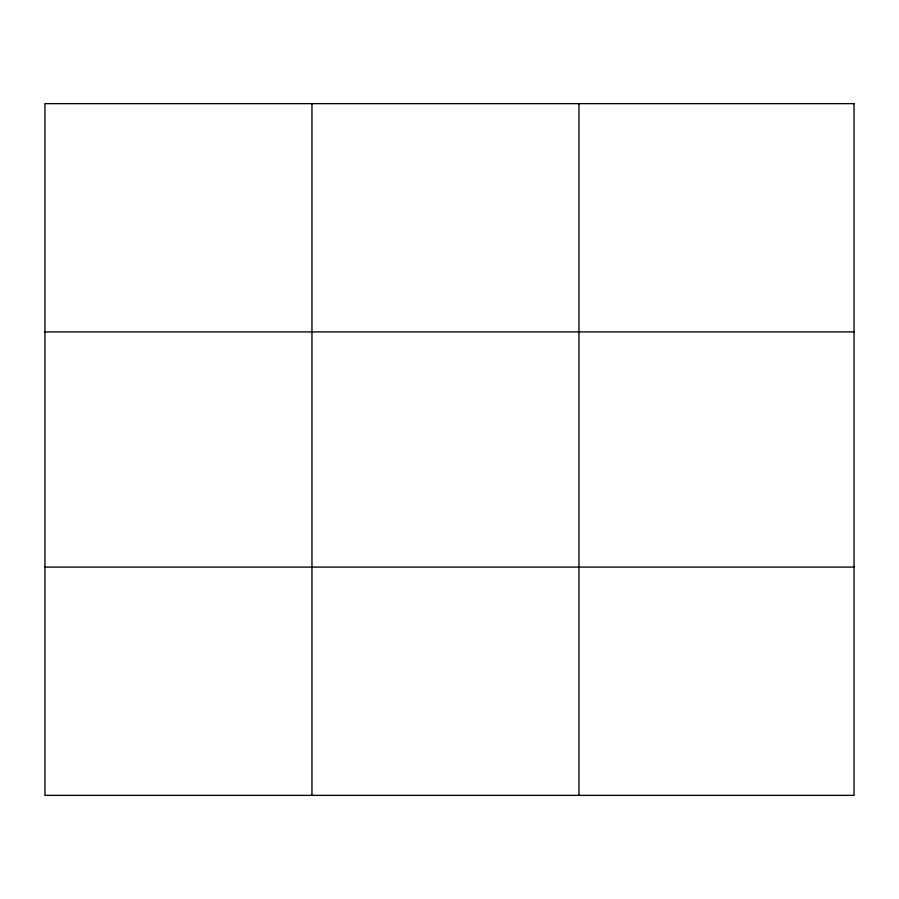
<?xml version="1.0" encoding="UTF-8"?>
<svg xmlns="http://www.w3.org/2000/svg" width="899" height="899" viewBox="0 0 899 899"><rect width="100%" height="100%" fill="white"/><g stroke="black" fill="none" stroke-linecap="round" stroke-linejoin="round"><path stroke-width="1.35" d="M311.953 103.632L311.953 795.368M578.956 103.632L578.956 795.368M44.95 331.911L854.05 331.911M44.95 567.089L854.05 567.089M854.05 103.632L854.05 795.368L44.95 795.368L44.95 103.632L854.05 103.632"/></g></svg>
